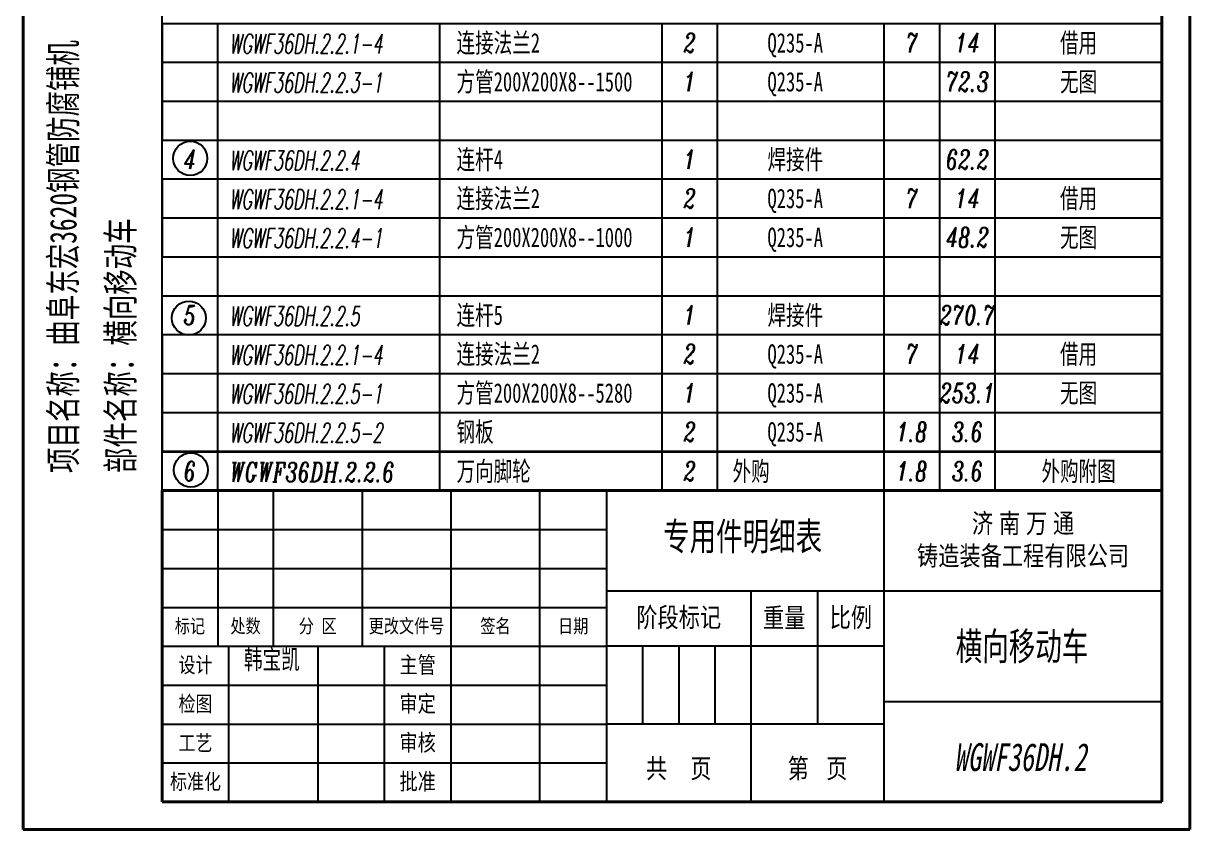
# Model space of a CAD drawing. Header units: millimetres. Extents: x 41246 to 169465, y -141938 to 36614.
# Drawn here: x 151200 to 156450, y -132359 to -128732 of the extents above; entities that cross this region are included whole.
import ezdxf
from ezdxf.enums import TextEntityAlignment as Align

# ---------------------------------------------------------------- set-up
doc = ezdxf.new("R2010")
doc.units = ezdxf.units.MM
doc.layers.add('$TD_AUDIT_GENERATED_(2C4)', color=7, linetype='Continuous', lineweight=40)
doc.layers.add('S', color=7, linetype='Continuous', lineweight=35)
for name, color, linetype in [('$TD_AUDIT_GENERATED_(2C5)', 4, 'Continuous'), ('$TD_AUDIT_GENERATED_(2C6)', 3, 'Continuous'), ('$TD_AUDIT_GENERATED_(800E)', 3, 'Continuous')]:
    doc.layers.add(name, color=color, linetype=linetype)
doc.styles.add('$TD_AUDIT_GENERATED_(2C7)', font='italic.shx', dxfattribs={"width": 0.7})
doc.styles.add('$TD_AUDIT_GENERATED_(2C8)', font='', dxfattribs={"width": 0.7})
doc.styles.get("Standard").update_dxf_attribs({"font": '', "width": 0.8})
doc.styles.get('$TD_AUDIT_GENERATED_(2C8)').set_extended_font_data('SimSun')
doc.styles.get('Standard').set_extended_font_data('SimSun')

# ---------------------------------------------------------------- blocks, each defined once
blk = doc.blocks.new('$TD_AUDIT_GENERATED_(27F)')
at = {"layer": '$TD_AUDIT_GENERATED_(2C4)'}
for p, q in [((0, 56), (-180, 56)), ((-180, 56), (-180, 0))]:
    blk.add_line(p, q, dxfattribs=at)
at = {"layer": '$TD_AUDIT_GENERATED_(2C5)'}
for p, q in [((-170, 56), (-170, 28)), ((-160, 56), (-160, 28)), ((-144, 56), (-144, 28)), ((-128, 56), (-128, 0)), ((-112, 0), (-112, 56)), ((-100, 56), (-100, 0)), ((-50, 0), (-50, 56)), ((-180, 49), (-100, 49)), ((-180, 42), (-100, 42)), ((-100, 38), (-50, 38)), ((-74, 38), (-74, 0)), ((-62, 38), (-62, 14)), ((-50, 38), (0, 38)), ((-180, 35), (-100, 35)), ((-180, 28), (-100, 28)), ((-168, 0), (-168, 28)), ((-152, 28), (-152, 0)), ((-140, 0), (-140, 28)), ((-50, 28), (-100, 28)), ((-93.5, 28), (-93.5, 14)), ((-87, 28), (-87, 14)), ((-80.5, 28), (-80.5, 14)), ((-180, 21), (-100, 21)), ((0, 18), (-50, 18)), ((-180, 14), (-100, 14)), ((-50, 14), (-100, 14)), ((-50, 0), (-50, 9)), ((-180, 7), (-100, 7))]:
    blk.add_line(p, q, dxfattribs=at)
at = {"layer": '$TD_AUDIT_GENERATED_(2C5)', "attachment_point": 5}
for s, insert, char_height, width in [('{\\f\uffbfﾬￌﾣﾤ_GB2312|b0|i0|c134|p49;\\M+5BCC3 \\M+5C4CF \\M+5CDF2 \\M+5CDA8\\P\\M+5D6FD\\M+5D4EC\\M+5D7B0\\M+5B1B8\\M+5B9A4\\M+5B3CC\\M+5D3D0\\M+5CFDE\\M+5B9AB\\M+5CBBE}', (-25, 47), 3.5, 50), ('{\\f\uffbfﾬￌﾣﾤ_GB2312|b0|i0|c134|p49;\\M+5BDD7\\M+5B6CE\\M+5B1EA\\M+5BCC7}', (-87, 33), 3.5, 26), ('{\\f\uffbfﾬￌﾣﾤ_GB2312|b0|i0|c134|p49;\\M+5D6D8\\M+5C1BF}', (-68, 33), 3.5, 12), ('\\M+5B1C8\\M+5C0FD', (-56, 33), 3.5, 12), ('{\\f\uffbfﾬￌﾣﾤ_GB2312|b0|i0|c134|p49;\\M+5B1EA\\M+5BCC7}', (-175, 31.5), 2.5, 15), ('\\M+5B4A6\\M+5CAFD', (-165, 31.5), 2.5, 15), ('\\M+5B7D6 \\M+5C7F8', (-152, 31.5), 2.5, 15), ('{\\f\uffbfﾬￌﾣﾤ_GB2312|b0|i0|c134|p49;\\M+5C7A9\\M+5C3FB}', (-120, 31.5), 2.5, 15), ('{\\f\uffbfﾬￌﾣﾤ_GB2312|b0|i0|c134|p49;\\M+5C8D5\\M+5C6DA}', (-106, 31.5), 2.5, 15), ('{\\f\uffbfﾬￌﾣﾤ_GB2312|b0|i0|c134|p49;\\M+5C9E8\\M+5BCC6}', (-174, 24.5), 2.8, 10), ('{\\f\uffbfﾬￌﾣﾤ_GB2312|b0|i0|c134|p49;\\M+5D6F7\\M+5B9DC}', (-134, 24.5), 3, 10), ('{\\f\uffbfﾬￌﾣﾤ_GB2312|b0|i0|c134|p49;\\M+5BCEC\\M+5CDBC}', (-174, 17.5), 2.8, 10), ('{\\f\uffbfﾬￌﾣﾤ_GB2312|b0|i0|c134|p49;\\M+5C9F3\\M+5B6A8}', (-134, 17.5), 3, 10), ('{\\f\uffbfﾬￌﾣﾤ_GB2312|b0|i0|c134|p49;\\M+5C9F3\\M+5BACB}', (-134, 10.5), 3, 10), ('{\\f\uffbfﾬￌﾣﾤ_GB2312|b0|i0|c134|p49;\\M+5B9A4\\M+5D2D5}', (-174, 10.5), 2.8, 10), ('{\\f\uffbfﾬￌﾣﾤ_GB2312|b0|i0|c134|p49;\\M+5B9B2    \\M+5D2B3}', (-87, 5.82), 3.5, 26), ('{\\f\uffbfﾬￌﾣﾤ_GB2312|b0|i0|c134|p49;\\M+5B5DA   \\M+5D2B3}', (-62, 5.82), 3.5, 24), ('{\\fￋￎￌﾣﾤ|b0|i0|c134|p2;\\M+5B1EA\\M+5D7BC\\M+5BBAF}', (-174, 3.5), 2.8, 10), ('{\\f\uffbfﾬￌﾣﾤ_GB2312|b0|i0|c134|p49;\\M+5C5FA\\M+5D7BC}', (-134, 3.5), 3, 10)]:
    blk.add_mtext(s, dxfattribs=dict(at, insert=insert, char_height=char_height, width=width))
at = {"layer": '$TD_AUDIT_GENERATED_(2C5)', "insert": (-136, 31.5), "char_height": 2.5, "width": 15, "attachment_point": 5, "line_spacing_factor": 0.8}
blk.add_mtext('{\\fￋￎￌﾣﾤ|b0|i0|c134|p2;\\M+5B8FC\\M+5B8C4\\M+5CEC4\\M+5BCFE\\M+5BAC5}', dxfattribs=at)
at = {"layer": '$TD_AUDIT_GENERATED_(2C5)', "width": 0.8, "flags": 8}
for tag, height, p in [('Q', 5, (-75.13, 47.19)), ('名称', 5, (-25.19, 28)), ('姓名', 3, (-159.93, 24.36)), ('DATA', 3, (-146.06, 24.09)), ('KG', 3.5, (-68.19, 21.34)), ('Y', 3.5, (-55.74, 20.78)), ('姓名', 3, (-159.93, 17.36)), ('DATA', 3, (-146.06, 17.09)), ('姓名', 3, (-119.93, 10.36)), ('DATA', 3, (-106.06, 10.09)), ('N', 7, (-25.47, 8.06)), ('Z', 3.5, (-87.28, 5.59)), ('X', 3.5, (-62.27, 5.8)), ('姓名', 3, (-119.93, 3.36)), ('DATA', 3, (-106.06, 3.09))]:
    blk.add_attdef(tag, text='', height=height, dxfattribs=at).set_placement(p, align=Align.MIDDLE_CENTER)
at = {"insert": (-165.27, 27.41), "char_height": 3.5, "width": 10.6759, "attachment_point": 1, "style": '$TD_AUDIT_GENERATED_(2C8)'}
blk.add_mtext('\\M+5BAAB\\M+5B1A6\\M+5BFAD', dxfattribs=at)
blk = doc.blocks.new('$TD_AUDIT_GENERATED_(327E7)')
for p, q in [((0, 7), (180, 7)), ((0, 0), (0, 7)), ((10, 0), (10, 7)), ((50, 0), (50, 7)), ((90, 0), (90, 7)), ((100, 0), (100, 7)), ((130, 0), (130, 7)), ((140, 0), (140, 7)), ((150, 0), (150, 7)), ((180, 0), (180, 7)), ((0, 0), (180, 0))]:
    blk.add_line(p, q)
at = {"width": 0.7, "flags": 8}
for tag, style, p in [('1', '$TD_AUDIT_GENERATED_(2C7)', (5, 3.5)), ('4', '$TD_AUDIT_GENERATED_(2C7)', (95, 3.5)), ('6', '$TD_AUDIT_GENERATED_(2C7)', (135, 3.5)), ('7', '$TD_AUDIT_GENERATED_(2C7)', (145, 3.5)), ('8', '$TD_AUDIT_GENERATED_(2C8)', (165, 3.5))]:
    blk.add_attdef(tag, text='', height=3.5, dxfattribs=dict(at, style=style)).set_placement(p, align=Align.MIDDLE_CENTER)
at = {"color": 141, "flags": 8}
for tag, style, width, p in [('2', '$TD_AUDIT_GENERATED_(2C7)', 0.6, (13, 3.5)), ('3', '$TD_AUDIT_GENERATED_(2C8)', 0.7, (53, 3.5)), ('5', '$TD_AUDIT_GENERATED_(2C7)', 0.7, (103, 3.5))]:
    blk.add_attdef(tag, text='', height=3.5, dxfattribs=dict(at, style=style, width=width)).set_placement(p, align=Align.MIDDLE_LEFT)

msp = doc.modelspace()

# ---------------------------------------------------------------- linework, layer by layer
at = {"layer": '$TD_AUDIT_GENERATED_(2C4)'}
for p, q in [((151199.6, -124934.3), (151199.6, -132359.3)), ((156449.6, -124934.3), (156449.6, -132359.3)), ((156449.6, -124934.3), (156449.6, -132359.3)), ((156449.6, -124934.3), (156449.6, -132359.3)), ((156324.6, -125159.3), (156324.6, -132234.3)), ((156324.6, -132234.3), (151824.6, -132234.3)), ((156449.6, -132359.3), (151199.6, -132359.3))]:
    msp.add_line(p, q, dxfattribs=at)
at = {"layer": '$TD_AUDIT_GENERATED_(2C5)'}
for p, q in [((151824.6, -128734.3), (151824.6, -129259.3)), ((151824.6, -128734.3), (151824.6, -129259.3)), ((151824.6, -129434.3), (151824.6, -129784.3)), ((151824.6, -129434.3), (151824.6, -129784.3)), ((151824.5, -130134.3), (151824.5, -130659.3)), ((151824.5, -130134.3), (151824.5, -130659.3))]:
    msp.add_line(p, q, dxfattribs=at)
at = {"layer": '$TD_AUDIT_GENERATED_(2C6)'}
for p, q in [((151824.6, -130834.3), (151824.6, -125409.3)), ((156324.5, -130659.3), (156324.5, -130134.3))]:
    msp.add_line(p, q, dxfattribs=at)
at = {"layer": '$TD_AUDIT_GENERATED_(800E)'}
for centre in [(151951.2, -129339.7), (151944.8, -130058.1), (151954.1, -130741.5)]:
    msp.add_circle(centre, 76.6, dxfattribs=at)
at = {"layer": 'S'}
msp.add_line((156324.5, -128734.3), (156324.5, -129784.3), dxfattribs=at)

# ---------------------------------------------------------------- block references
at = {"layer": '$TD_AUDIT_GENERATED_(2C5)', "xscale": 25, "yscale": 25, "zscale": 25}
for p in [(151824.6, -129257.5), (151824.6, -129957.5), (151824.6, -130482.8), (151824.6, -130482.8), (151824.6, -130657.8), (151824.6, -130657.8), (151824.6, -130657.8), (151824.6, -130657.8), (151824.6, -130834.3)]:
    msp.add_blockref('$TD_AUDIT_GENERATED_(327E7)', p, dxfattribs=at)
at = {"layer": '$TD_AUDIT_GENERATED_(2C6)'}
ref = msp.add_blockref('$TD_AUDIT_GENERATED_(27F)', (156324.6, -132234.3), dxfattribs=dict(at, xscale=25, yscale=25, zscale=25))
ref.add_attrib('名称', '横向移动车', dxfattribs={"layer": '$TD_AUDIT_GENERATED_(2C5)', "height": 125, "style": '$TD_AUDIT_GENERATED_(2C8)', "oblique": 0.1745, "width": 0.7, "flags": 8}).set_placement((155694.7, -131534.3), align=Align.MIDDLE_CENTER)
ref.add_attrib('N', 'WGWF36DH.2', dxfattribs={"layer": '$TD_AUDIT_GENERATED_(2C5)', "height": 125, "style": '$TD_AUDIT_GENERATED_(2C8)', "oblique": 10, "width": 0.7, "flags": 8}).set_placement((155687.8, -132032.8), align=Align.MIDDLE_CENTER)
ref.add_attrib('材料', '专用件明细表', dxfattribs={"layer": '$TD_AUDIT_GENERATED_(2C5)', "height": 125, "style": '$TD_AUDIT_GENERATED_(2C8)', "oblique": 0.1745, "width": 0.7, "flags": 8}).set_placement((154437.2, -131040.2), align=Align.MIDDLE_CENTER)
at = {"layer": '$TD_AUDIT_GENERATED_(800E)'}
ref = msp.add_blockref('$TD_AUDIT_GENERATED_(327E7)', (151824.6, -128907.5), dxfattribs=dict(at, xscale=24.99987500061979, yscale=24.99987500061979, zscale=24.99987500061979))
ref.add_attrib('2', 'WGWF36DH.2.2.1-4', dxfattribs={"layer": '0', "color": 141, "height": 87.5, "style": '$TD_AUDIT_GENERATED_(2C7)', "width": 0.6, "flags": 8}).set_placement((152127.7, -128824.2), align=Align.MIDDLE_LEFT)
ref.add_attrib('3', '连接法兰2', dxfattribs={"layer": '0', "color": 141, "height": 87.5, "style": '$TD_AUDIT_GENERATED_(2C8)', "width": 0.7, "flags": 8}).set_placement((153149.6, -128820), align=Align.MIDDLE_LEFT)
ref.add_attrib('4', '2', dxfattribs={"layer": '0', "height": 87.5, "style": '$TD_AUDIT_GENERATED_(2C7)', "width": 0.7, "flags": 8}).set_placement((154199.6, -128820), align=Align.MIDDLE_CENTER)
ref.add_attrib('5', 'Q235-A', dxfattribs={"layer": '0', "color": 141, "height": 87.5, "style": '$TD_AUDIT_GENERATED_(2C8)', "width": 0.7, "flags": 8}).set_placement((154549.1, -128820), align=Align.MIDDLE_LEFT)
ref.add_attrib('6', '7', dxfattribs={"layer": '0', "height": 87.5, "style": '$TD_AUDIT_GENERATED_(2C7)', "width": 0.7, "flags": 8}).set_placement((155199.6, -128820), align=Align.MIDDLE_CENTER)
ref.add_attrib('7', '14', dxfattribs={"layer": '0', "height": 87.5, "style": '$TD_AUDIT_GENERATED_(2C7)', "width": 0.7, "flags": 8}).set_placement((155449.6, -128820), align=Align.MIDDLE_CENTER)
ref.add_attrib('8', '借用', dxfattribs={"layer": '0', "height": 87.5, "style": '$TD_AUDIT_GENERATED_(2C8)', "width": 0.7, "flags": 8}).set_placement((155949.6, -128820), align=Align.MIDDLE_CENTER)
ref = msp.add_blockref('$TD_AUDIT_GENERATED_(327E7)', (151824.6, -129082.5), dxfattribs=dict(at, xscale=24.99987500061979, yscale=24.99987500061979, zscale=24.99987500061979))
ref.add_attrib('2', 'WGWF36DH.2.2.3-1', dxfattribs={"layer": '0', "color": 141, "height": 87.5, "style": '$TD_AUDIT_GENERATED_(2C7)', "width": 0.6, "flags": 8}).set_placement((152127.7, -128999.2), align=Align.MIDDLE_LEFT)
ref.add_attrib('3', '方管200X200X8--1500', dxfattribs={"layer": '0', "color": 141, "height": 87.5, "style": '$TD_AUDIT_GENERATED_(2C8)', "width": 0.7, "flags": 8}).set_placement((153149.6, -128995), align=Align.MIDDLE_LEFT)
ref.add_attrib('4', '1', dxfattribs={"layer": '0', "height": 87.5, "style": '$TD_AUDIT_GENERATED_(2C7)', "width": 0.7, "flags": 8}).set_placement((154199.6, -128995), align=Align.MIDDLE_CENTER)
ref.add_attrib('5', 'Q235-A', dxfattribs={"layer": '0', "color": 141, "height": 87.5, "style": '$TD_AUDIT_GENERATED_(2C8)', "width": 0.7, "flags": 8}).set_placement((154549.1, -128995), align=Align.MIDDLE_LEFT)
ref.add_attrib('7', '72.3', dxfattribs={"layer": '0', "height": 87.5, "style": '$TD_AUDIT_GENERATED_(2C7)', "width": 0.7, "flags": 8}).set_placement((155449.6, -128995), align=Align.MIDDLE_CENTER)
ref.add_attrib('8', '无图', dxfattribs={"layer": '0', "height": 87.5, "style": '$TD_AUDIT_GENERATED_(2C8)', "width": 0.7, "flags": 8}).set_placement((155949.6, -128995), align=Align.MIDDLE_CENTER)
ref = msp.add_blockref('$TD_AUDIT_GENERATED_(327E7)', (151824.6, -129432.5), dxfattribs=dict(at, xscale=24.99987500061979, yscale=24.99987500061979, zscale=24.99987500061979))
ref.add_attrib('1', '4', dxfattribs={"layer": '0', "height": 87.5, "style": '$TD_AUDIT_GENERATED_(2C7)', "width": 0.7, "flags": 8}).set_placement((151949.6, -129345), align=Align.MIDDLE_CENTER)
ref.add_attrib('2', 'WGWF36DH.2.2.4', dxfattribs={"layer": '0', "color": 141, "height": 87.5, "style": '$TD_AUDIT_GENERATED_(2C7)', "width": 0.6, "flags": 8}).set_placement((152127.7, -129349.2), align=Align.MIDDLE_LEFT)
ref.add_attrib('3', '连杆4', dxfattribs={"layer": '0', "color": 141, "height": 87.5, "style": '$TD_AUDIT_GENERATED_(2C8)', "width": 0.7, "flags": 8}).set_placement((153149.6, -129345), align=Align.MIDDLE_LEFT)
ref.add_attrib('4', '1', dxfattribs={"layer": '0', "height": 87.5, "style": '$TD_AUDIT_GENERATED_(2C7)', "width": 0.7, "flags": 8}).set_placement((154199.6, -129345), align=Align.MIDDLE_CENTER)
ref.add_attrib('5', '焊接件', dxfattribs={"layer": '0', "color": 141, "height": 87.5, "style": '$TD_AUDIT_GENERATED_(2C8)', "width": 0.7, "flags": 8}).set_placement((154549.1, -129345), align=Align.MIDDLE_LEFT)
ref.add_attrib('7', '62.2', dxfattribs={"layer": '0', "height": 87.5, "style": '$TD_AUDIT_GENERATED_(2C7)', "width": 0.7, "flags": 8}).set_placement((155449.6, -129345), align=Align.MIDDLE_CENTER)
ref = msp.add_blockref('$TD_AUDIT_GENERATED_(327E7)', (151824.6, -129607.5), dxfattribs=dict(at, xscale=24.99987500061979, yscale=24.99987500061979, zscale=24.99987500061979))
ref.add_attrib('2', 'WGWF36DH.2.2.1-4', dxfattribs={"layer": '0', "color": 141, "height": 87.5, "style": '$TD_AUDIT_GENERATED_(2C7)', "width": 0.6, "flags": 8}).set_placement((152127.7, -129524.2), align=Align.MIDDLE_LEFT)
ref.add_attrib('3', '连接法兰2', dxfattribs={"layer": '0', "color": 141, "height": 87.5, "style": '$TD_AUDIT_GENERATED_(2C8)', "width": 0.7, "flags": 8}).set_placement((153149.6, -129520), align=Align.MIDDLE_LEFT)
ref.add_attrib('4', '2', dxfattribs={"layer": '0', "height": 87.5, "style": '$TD_AUDIT_GENERATED_(2C7)', "width": 0.7, "flags": 8}).set_placement((154199.6, -129520), align=Align.MIDDLE_CENTER)
ref.add_attrib('5', 'Q235-A', dxfattribs={"layer": '0', "color": 141, "height": 87.5, "style": '$TD_AUDIT_GENERATED_(2C8)', "width": 0.7, "flags": 8}).set_placement((154549.1, -129520), align=Align.MIDDLE_LEFT)
ref.add_attrib('6', '7', dxfattribs={"layer": '0', "height": 87.5, "style": '$TD_AUDIT_GENERATED_(2C7)', "width": 0.7, "flags": 8}).set_placement((155199.6, -129520), align=Align.MIDDLE_CENTER)
ref.add_attrib('7', '14', dxfattribs={"layer": '0', "height": 87.5, "style": '$TD_AUDIT_GENERATED_(2C7)', "width": 0.7, "flags": 8}).set_placement((155449.6, -129520), align=Align.MIDDLE_CENTER)
ref.add_attrib('8', '借用', dxfattribs={"layer": '0', "height": 87.5, "style": '$TD_AUDIT_GENERATED_(2C8)', "width": 0.7, "flags": 8}).set_placement((155949.6, -129520), align=Align.MIDDLE_CENTER)
ref = msp.add_blockref('$TD_AUDIT_GENERATED_(327E7)', (151824.6, -129782.5), dxfattribs=dict(at, xscale=24.99987500061979, yscale=24.99987500061979, zscale=24.99987500061979))
ref.add_attrib('2', 'WGWF36DH.2.2.4-1', dxfattribs={"layer": '0', "color": 141, "height": 87.5, "style": '$TD_AUDIT_GENERATED_(2C7)', "width": 0.6, "flags": 8}).set_placement((152127.7, -129699.2), align=Align.MIDDLE_LEFT)
ref.add_attrib('3', '方管200X200X8--1000', dxfattribs={"layer": '0', "color": 141, "height": 87.5, "style": '$TD_AUDIT_GENERATED_(2C8)', "width": 0.7, "flags": 8}).set_placement((153149.6, -129695), align=Align.MIDDLE_LEFT)
ref.add_attrib('4', '1', dxfattribs={"layer": '0', "height": 87.5, "style": '$TD_AUDIT_GENERATED_(2C7)', "width": 0.7, "flags": 8}).set_placement((154199.6, -129695), align=Align.MIDDLE_CENTER)
ref.add_attrib('5', 'Q235-A', dxfattribs={"layer": '0', "color": 141, "height": 87.5, "style": '$TD_AUDIT_GENERATED_(2C8)', "width": 0.7, "flags": 8}).set_placement((154549.1, -129695), align=Align.MIDDLE_LEFT)
ref.add_attrib('7', '48.2', dxfattribs={"layer": '0', "height": 87.5, "style": '$TD_AUDIT_GENERATED_(2C7)', "width": 0.7, "flags": 8}).set_placement((155449.6, -129695), align=Align.MIDDLE_CENTER)
ref.add_attrib('8', '无图', dxfattribs={"layer": '0', "height": 87.5, "style": '$TD_AUDIT_GENERATED_(2C8)', "width": 0.7, "flags": 8}).set_placement((155949.6, -129695), align=Align.MIDDLE_CENTER)
ref = msp.add_blockref('$TD_AUDIT_GENERATED_(327E7)', (151824.6, -130132.5), dxfattribs=dict(at, xscale=24.99987500061979, yscale=24.99987500061979, zscale=24.99987500061979))
ref.add_attrib('1', '5', dxfattribs={"layer": '0', "height": 87.5, "style": '$TD_AUDIT_GENERATED_(2C7)', "width": 0.7, "flags": 8}).set_placement((151949.6, -130045), align=Align.MIDDLE_CENTER)
ref.add_attrib('2', 'WGWF36DH.2.2.5', dxfattribs={"layer": '0', "color": 141, "height": 87.5, "style": '$TD_AUDIT_GENERATED_(2C7)', "width": 0.6, "flags": 8}).set_placement((152127.7, -130049.2), align=Align.MIDDLE_LEFT)
ref.add_attrib('3', '连杆5', dxfattribs={"layer": '0', "color": 141, "height": 87.5, "style": '$TD_AUDIT_GENERATED_(2C8)', "width": 0.7, "flags": 8}).set_placement((153149.6, -130045), align=Align.MIDDLE_LEFT)
ref.add_attrib('4', '1', dxfattribs={"layer": '0', "height": 87.5, "style": '$TD_AUDIT_GENERATED_(2C7)', "width": 0.7, "flags": 8}).set_placement((154199.6, -130045), align=Align.MIDDLE_CENTER)
ref.add_attrib('5', '焊接件', dxfattribs={"layer": '0', "color": 141, "height": 87.5, "style": '$TD_AUDIT_GENERATED_(2C8)', "width": 0.7, "flags": 8}).set_placement((154549.1, -130045), align=Align.MIDDLE_LEFT)
ref.add_attrib('7', '270.7', dxfattribs={"layer": '0', "height": 87.5, "style": '$TD_AUDIT_GENERATED_(2C7)', "width": 0.7, "flags": 8}).set_placement((155449.6, -130045), align=Align.MIDDLE_CENTER)
ref = msp.add_blockref('$TD_AUDIT_GENERATED_(327E7)', (151824.6, -130307.5), dxfattribs=dict(at, xscale=24.99987500061979, yscale=24.99987500061979, zscale=24.99987500061979))
ref.add_attrib('2', 'WGWF36DH.2.2.1-4', dxfattribs={"layer": '0', "color": 141, "height": 87.5, "style": '$TD_AUDIT_GENERATED_(2C7)', "width": 0.6, "flags": 8}).set_placement((152127.7, -130224.2), align=Align.MIDDLE_LEFT)
ref.add_attrib('3', '连接法兰2', dxfattribs={"layer": '0', "color": 141, "height": 87.5, "style": '$TD_AUDIT_GENERATED_(2C8)', "width": 0.7, "flags": 8}).set_placement((153149.6, -130220), align=Align.MIDDLE_LEFT)
ref.add_attrib('4', '2', dxfattribs={"layer": '0', "height": 87.5, "style": '$TD_AUDIT_GENERATED_(2C7)', "width": 0.7, "flags": 8}).set_placement((154199.6, -130220), align=Align.MIDDLE_CENTER)
ref.add_attrib('5', 'Q235-A', dxfattribs={"layer": '0', "color": 141, "height": 87.5, "style": '$TD_AUDIT_GENERATED_(2C8)', "width": 0.7, "flags": 8}).set_placement((154549.1, -130220), align=Align.MIDDLE_LEFT)
ref.add_attrib('6', '7', dxfattribs={"layer": '0', "height": 87.5, "style": '$TD_AUDIT_GENERATED_(2C7)', "width": 0.7, "flags": 8}).set_placement((155199.6, -130220), align=Align.MIDDLE_CENTER)
ref.add_attrib('7', '14', dxfattribs={"layer": '0', "height": 87.5, "style": '$TD_AUDIT_GENERATED_(2C7)', "width": 0.7, "flags": 8}).set_placement((155449.6, -130220), align=Align.MIDDLE_CENTER)
ref.add_attrib('8', '借用', dxfattribs={"layer": '0', "height": 87.5, "style": '$TD_AUDIT_GENERATED_(2C8)', "width": 0.7, "flags": 8}).set_placement((155949.6, -130220), align=Align.MIDDLE_CENTER)
ref = msp.add_blockref('$TD_AUDIT_GENERATED_(327E7)', (151824.6, -130482.5), dxfattribs=dict(at, xscale=24.99987500061979, yscale=24.99987500061979, zscale=24.99987500061979))
ref.add_attrib('2', 'WGWF36DH.2.2.5-1', dxfattribs={"layer": '0', "color": 141, "height": 87.5, "style": '$TD_AUDIT_GENERATED_(2C7)', "width": 0.6, "flags": 8}).set_placement((152127.7, -130399.2), align=Align.MIDDLE_LEFT)
ref.add_attrib('3', '方管200X200X8--5280', dxfattribs={"layer": '0', "color": 141, "height": 87.5, "style": '$TD_AUDIT_GENERATED_(2C8)', "width": 0.7, "flags": 8}).set_placement((153149.6, -130395), align=Align.MIDDLE_LEFT)
ref.add_attrib('4', '1', dxfattribs={"layer": '0', "height": 87.5, "style": '$TD_AUDIT_GENERATED_(2C7)', "width": 0.7, "flags": 8}).set_placement((154199.6, -130395), align=Align.MIDDLE_CENTER)
ref.add_attrib('5', 'Q235-A', dxfattribs={"layer": '0', "color": 141, "height": 87.5, "style": '$TD_AUDIT_GENERATED_(2C8)', "width": 0.7, "flags": 8}).set_placement((154549.1, -130395), align=Align.MIDDLE_LEFT)
ref.add_attrib('7', '253.1', dxfattribs={"layer": '0', "height": 87.5, "style": '$TD_AUDIT_GENERATED_(2C7)', "width": 0.7, "flags": 8}).set_placement((155449.6, -130395), align=Align.MIDDLE_CENTER)
ref.add_attrib('8', '无图', dxfattribs={"layer": '0', "height": 87.5, "style": '$TD_AUDIT_GENERATED_(2C8)', "width": 0.7, "flags": 8}).set_placement((155949.6, -130395), align=Align.MIDDLE_CENTER)
ref = msp.add_blockref('$TD_AUDIT_GENERATED_(327E7)', (151824.6, -130657.5), dxfattribs=dict(at, xscale=24.99987500061979, yscale=24.99987500061979, zscale=24.99987500061979))
ref.add_attrib('2', 'WGWF36DH.2.2.5-2', dxfattribs={"layer": '0', "color": 141, "height": 87.5, "style": '$TD_AUDIT_GENERATED_(2C7)', "width": 0.6, "flags": 8}).set_placement((152127.7, -130574.2), align=Align.MIDDLE_LEFT)
ref.add_attrib('3', '钢板', dxfattribs={"layer": '0', "color": 141, "height": 87.5, "style": '$TD_AUDIT_GENERATED_(2C8)', "width": 0.7, "flags": 8}).set_placement((153149.6, -130570), align=Align.MIDDLE_LEFT)
ref.add_attrib('4', '2', dxfattribs={"layer": '0', "height": 87.5, "style": '$TD_AUDIT_GENERATED_(2C7)', "width": 0.7, "flags": 8}).set_placement((154199.6, -130570), align=Align.MIDDLE_CENTER)
ref.add_attrib('5', 'Q235-A', dxfattribs={"layer": '0', "color": 141, "height": 87.5, "style": '$TD_AUDIT_GENERATED_(2C8)', "width": 0.7, "flags": 8}).set_placement((154549.1, -130570), align=Align.MIDDLE_LEFT)
ref.add_attrib('6', '1.8', dxfattribs={"layer": '0', "height": 87.5, "style": '$TD_AUDIT_GENERATED_(2C7)', "width": 0.7, "flags": 8}).set_placement((155199.6, -130570), align=Align.MIDDLE_CENTER)
ref.add_attrib('7', '3.6', dxfattribs={"layer": '0', "height": 87.5, "style": '$TD_AUDIT_GENERATED_(2C7)', "width": 0.7, "flags": 8}).set_placement((155449.6, -130570), align=Align.MIDDLE_CENTER)
ref = msp.add_blockref('$TD_AUDIT_GENERATED_(327E7)', (151824.6, -130834.3), dxfattribs=dict(at, xscale=24.99987500061979, yscale=24.99987500061979, zscale=24.99987500061979))
ref.add_attrib('1', '6', dxfattribs={"layer": '0', "height": 87.5, "style": '$TD_AUDIT_GENERATED_(2C7)', "width": 0.7, "flags": 8}).set_placement((151949.6, -130746.8), align=Align.MIDDLE_CENTER)
ref.add_attrib('2', 'WGWF36DH.2.2.6', dxfattribs={"layer": '0', "color": 141, "height": 87.5, "style": '$TD_AUDIT_GENERATED_(2C7)', "width": 0.7, "flags": 8}).set_placement((152127.7, -130751), align=Align.MIDDLE_LEFT)
ref.add_attrib('3', '万向脚轮', dxfattribs={"layer": '0', "color": 141, "height": 87.5, "style": '$TD_AUDIT_GENERATED_(2C8)', "width": 0.7, "flags": 8}).set_placement((153149.6, -130746.8), align=Align.MIDDLE_LEFT)
ref.add_attrib('4', '2', dxfattribs={"layer": '0', "height": 87.5, "style": '$TD_AUDIT_GENERATED_(2C7)', "width": 0.7, "flags": 8}).set_placement((154199.6, -130746.8), align=Align.MIDDLE_CENTER)
ref.add_attrib('5', '外购', dxfattribs={"layer": '0', "color": 141, "height": 87.5, "style": '$TD_AUDIT_GENERATED_(2C8)', "width": 0.7, "flags": 8}).set_placement((154392.1, -130746.8), align=Align.MIDDLE_LEFT)
ref.add_attrib('6', '1.8', dxfattribs={"layer": '0', "height": 87.5, "style": '$TD_AUDIT_GENERATED_(2C7)', "width": 0.7, "flags": 8}).set_placement((155199.6, -130746.8), align=Align.MIDDLE_CENTER)
ref.add_attrib('7', '3.6', dxfattribs={"layer": '0', "height": 87.5, "style": '$TD_AUDIT_GENERATED_(2C7)', "width": 0.7, "flags": 8}).set_placement((155449.6, -130746.8), align=Align.MIDDLE_CENTER)
ref.add_attrib('8', '外购附图', dxfattribs={"layer": '0', "height": 87.5, "style": '$TD_AUDIT_GENERATED_(2C8)', "width": 0.7, "flags": 8}).set_placement((155949.6, -130746.8), align=Align.MIDDLE_CENTER)

# ---------------------------------------------------------------- texts
at = {"layer": '$TD_AUDIT_GENERATED_(2C6)', "insert": (151318.9, -130755.2), "char_height": 178.0779, "width": 7479.78, "attachment_point": 1, "rotation": 90, "style": '$TD_AUDIT_GENERATED_(2C8)'}
msp.add_mtext('{\\H0.6739x;\\M+5CFEE\\M+5C4BF\\M+5C3FB\\M+5B3C6\\M+5A3BA\\M+5C7FA\\M+5B8B7\\M+5B6AB\\M+5BAEA3620\\M+5B8D6\\M+5B9DC\\M+5B7C0\\M+5B8AF\\M+5C6CC\\M+5BBFA             \\M+5BACF\\M+5CDAC\\M+5BAC5\\M+5A3BAWS24-19\\P\\M+5B2BF\\M+5BCFE\\M+5C3FB\\M+5B3C6\\M+5A3BA\\M+5BAE1\\M+5CFF2\\M+5D2C6\\M+5B6AF\\M+5B3B5                 \\M+5CAFD\\M+5C1BF\\M+5A3BA1    }\\M+5A1A1\\M+5A1A1\\M+5A1A1', dxfattribs=at)

doc.saveas('drawing.dxf')
